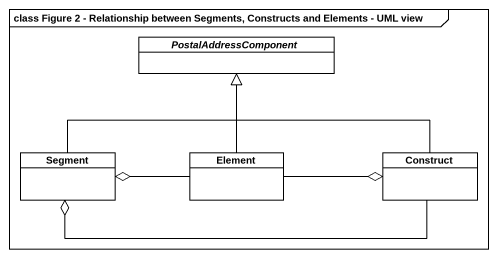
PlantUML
@startuml
mainframe class Figure 2 - Relationship between Segments, Constructs and Elements - UML view
hide circle
hide empty members
abstract class PostalAddressComponent #FFFFFF
class Segment #FFFFFF
class Element #FFFFFF
class Construct #FFFFFF
Segment -up-|> PostalAddressComponent
Element -up-|> PostalAddressComponent
Element -left-o Segment
Element -right-o Construct
Construct -up-|> PostalAddressComponent
Construct -left-o Segment
@enduml
